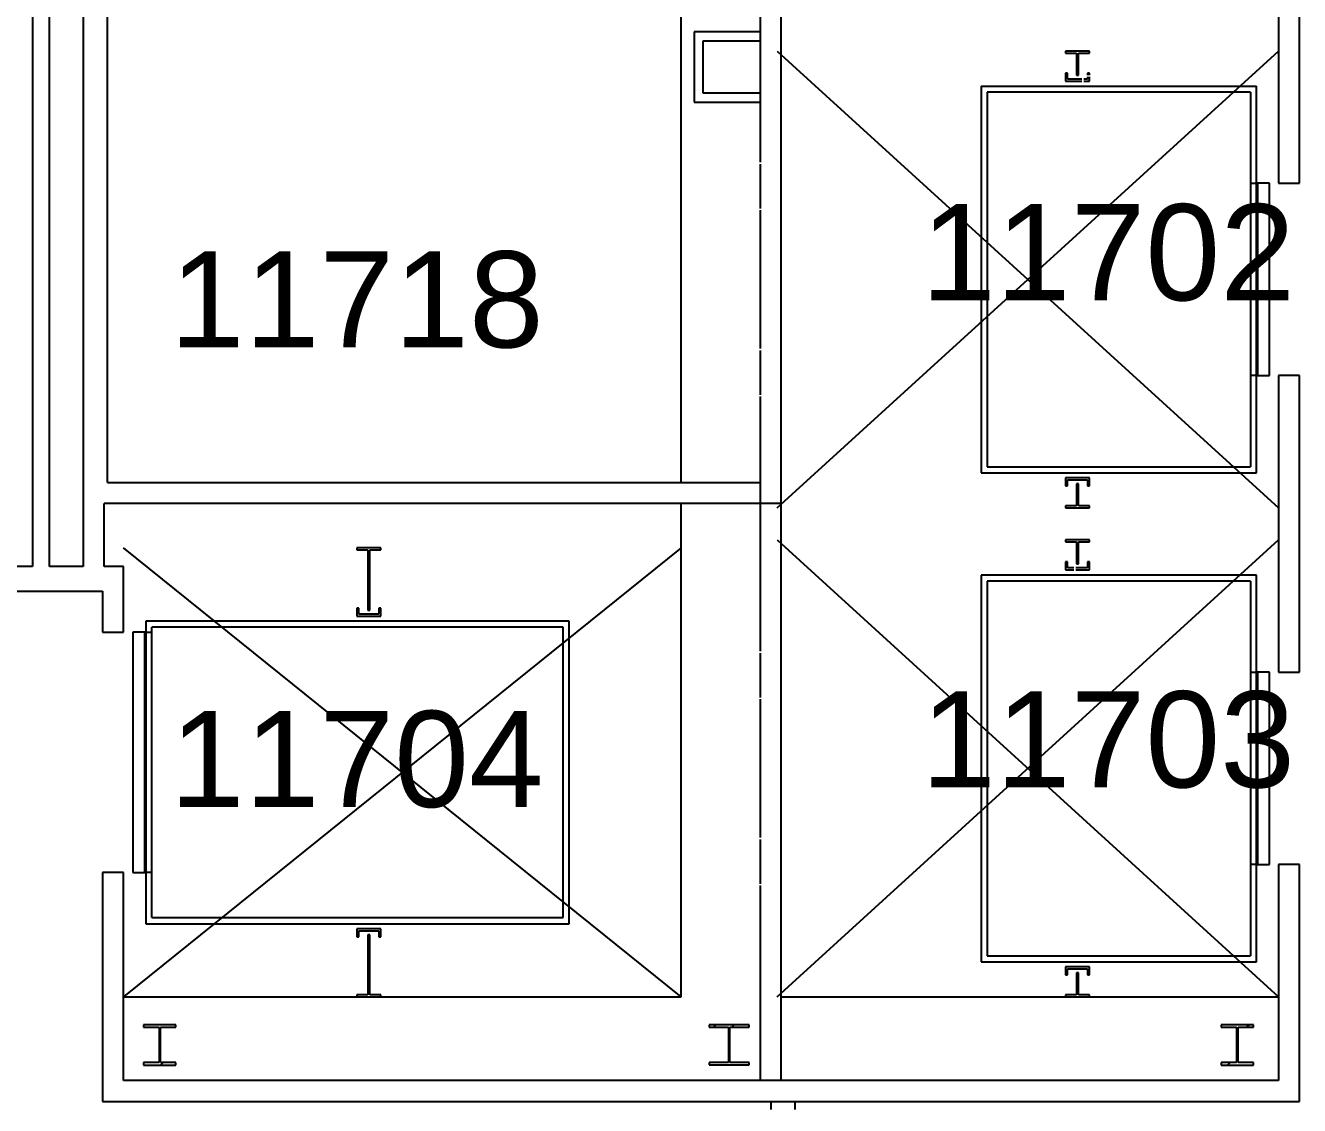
# Model space of a CAD drawing. Header units: inches. Extents: x -60 to 5673, y -29 to 4299.
# Drawn here: x 1679.3 to 1997.1, y 3466 to 3735.5 of the extents above; entities that cross this region are included whole.
import ezdxf

# ---------------------------------------------------------------- set-up
doc = ezdxf.new("R2010")
doc.units = ezdxf.units.IN
doc.header["$LTSCALE"] = 96
doc.header["$MEASUREMENT"] = 0
for name, color, linetype in [('A-ANNO-ROOM', 4, 'Continuous'), ('A-COLS', 5, 'Continuous'), ('A-FLOR-EVTR', 1, 'Continuous'), ('A-WALL-FULL', 6, 'Continuous')]:
    doc.layers.add(name, color=color, linetype=linetype)
doc.layers.add('AE-113$0$A-WALL-PATT', color=2, linetype='Continuous', lineweight=9)
doc.styles.add('ARIAL', font='arial.ttf')
pattern_1 = [(0, (0, 0), (30.72, 7.68), [1.267, -21.773, 1.267, -21.773, -122.88]), (0, (0, 0), (30.72, 7.68), [-46.08, 1.267, -44.813, 1.267, -21.773, -53.76]), (0, (0, 0), (30.72, 7.68), [-115.2, 1.267, -14.093, 1.267, -37.133]), (120, (11.52, 3.84), (-22.011075, 22.7643), [1.267, -21.773, 1.267, -21.773, -122.88]), (120, (11.52, 3.84), (-22.011075, 22.7643), [-46.08, 1.267, -44.813, 1.267, -21.773, -53.76]), (120, (11.52, 3.84), (-22.011075, 22.7643), [-115.2, 1.267, -14.093, 1.267, -37.133]), (240, (15.36, 19.2), (-8.708925, -30.4443), [1.267, -21.773, 1.267, -21.773, -122.88]), (240, (15.36, 19.2), (-8.708925, -30.4443), [-46.08, 1.267, -44.813, 1.267, -21.773, -53.76]), (240, (15.36, 19.2), (-8.708925, -30.4443), [-115.2, 1.267, -14.093, 1.267, -37.133])]

msp = doc.modelspace()

# ---------------------------------------------------------------- hatches: boundary and pattern name
at = {"layer": 'A-COLS'}
h = msp.add_hatch(dxfattribs=at)
h.set_pattern_fill('FP_38', color=256, style=0, pattern_type=2)
h.set_pattern_definition([(45, (-0.0003, 0.0002), (-9.503515, 9.503515), []), (45, (-0.0003, 14.4), (-9.503515, 9.503515), [])])
h.paths.add_polyline_path([(1708.82, 3476.03), (1716.84, 3476.03), (1716.8, 3476.65), (1713, 3476.65), (1713, 3485.51), (1716.84, 3485.51), (1716.8, 3486.13), (1708.82, 3486.13), (1708.82, 3485.51), (1712.65, 3485.51), (1712.65, 3476.65), (1708.82, 3476.65)], flags=0)
h = msp.add_hatch(dxfattribs=at)
h.set_pattern_fill('FP_3', color=256, style=0, pattern_type=2)
h.set_pattern_definition([(45, (0, 0), (-9.503515, 9.503515), []), (45, (0, 14.4), (-9.503515, 9.503515), [])])
h.paths.add_polyline_path([(1849.83, 3476.09), (1859.83, 3476.09), (1859.83, 3476.65), (1855, 3476.65), (1855, 3485.51), (1859.83, 3485.51), (1859.83, 3486.07), (1849.83, 3486.07), (1849.83, 3485.51), (1854.66, 3485.51), (1854.66, 3476.65), (1849.83, 3476.65)], flags=0)
h = msp.add_hatch(dxfattribs=at)
h.set_pattern_fill('FP_37', color=256, style=0, pattern_type=2)
h.set_pattern_definition([(45, (-0.0003, 0.0002), (-9.503515, 9.503515), []), (45, (-0.0003, 14.4), (-9.503515, 9.503515), [])])
h.paths.add_polyline_path([(1980.39, 3476.03), (1985.59, 3476.03), (1985.59, 3476.65), (1981.75, 3476.65), (1981.75, 3485.51), (1985.59, 3485.51), (1985.59, 3486.13), (1977.57, 3486.13), (1977.57, 3485.51), (1981.4, 3485.51), (1981.4, 3476.65), (1977.57, 3476.65), (1977.57, 3476.03)], flags=0)
at = {"layer": 'AE-113$0$A-WALL-PATT', "lineweight": 9}
h = msp.add_hatch(dxfattribs=at)
h.set_pattern_fill('FP_1', color=256, style=0, pattern_type=2)
h.set_pattern_definition(pattern_1)
h.paths.add_polyline_path([(1693.7, 3621.45), (1694.33, 3621.45), (1694.33, 3773.83), (1693.7, 3773.83), (1693.7, 3647.42)], flags=0)
h = msp.add_hatch(dxfattribs=at)
h.set_pattern_fill('FP_1', color=256, style=0, pattern_type=2)
h.set_pattern_definition(pattern_1)
h.paths.add_polyline_path([(1846.7, 3716.33), (1846.7, 3733.2), (1846.08, 3733.2), (1846.08, 3716.33)], flags=0)
h = msp.add_hatch(dxfattribs=at)
h.set_pattern_fill('FP_1', color=256, style=0, pattern_type=2)
h.set_pattern_definition(pattern_1)
h.paths.add_polyline_path([(1862.58, 3716.33), (1862.58, 3716.95), (1846.7, 3716.95), (1846.7, 3716.33), (1848.33, 3716.33)], flags=0)
h = msp.add_hatch(dxfattribs=at)
h.set_pattern_fill('FP_1', color=256, style=0, pattern_type=2)
h.set_pattern_definition(pattern_1)
h.paths.add_polyline_path([(1863.2, 3490.2), (1863.83, 3490.2), (1863.83, 3520.83), (1863.2, 3520.83)], flags=0)
h.paths.add_polyline_path([(1863.83, 3521.29), (1863.83, 3532.36), (1863.2, 3532.36), (1863.2, 3521.29)], flags=0)
h.paths.add_polyline_path([(1863.83, 3532.83), (1863.83, 3567.33), (1863.2, 3567.33), (1863.2, 3532.83)], flags=0)
h.paths.add_polyline_path([(1863.2, 3567.79), (1863.83, 3567.79), (1863.83, 3578.86), (1863.2, 3578.86), (1863.2, 3568.28)], flags=0)
h.paths.add_polyline_path([(1863.2, 3579.33), (1863.83, 3579.33), (1863.83, 3616.2), (1863.2, 3616.2)], flags=0)
h = msp.add_hatch(dxfattribs=at)
h.set_pattern_fill('FP_150', color=256, angle=90, style=0, pattern_type=2)
h.set_pattern_definition([(180, (-81191.92, -155319.41), (3e-13, -120), [96, 0, 0, 0]), (180, (-81204.4, -155319.41), (3e-13, -120), [96, 0, 0, 0]), (180, (-81206.4, -155319.41), (3e-13, -120), [96, 0, 0, 0]), (180, (-81208.4, -155319.41), (3e-13, -120), [96, 0, 0, 0]), (180, (-81210.4, -155319.41), (3e-13, -120), [96, 0, 0, 0]), (180, (-81212.4, -155319.41), (3e-13, -120), [96, 0, 0, 0]), (180, (-81214.4, -155319.41), (3e-13, -120), [96, 0, 0, 0]), (180, (-81205.4, -155319.41), (3e-13, -120), [96, 0, 0, 0]), (180, (-81207.4, -155319.41), (3e-13, -120), [96, 0, 0, 0]), (180, (-81209.4, -155319.41), (3e-13, -120), [96, 0, 0, 0]), (180, (-81211.4, -155319.41), (3e-13, -120), [96, 0, 0, 0]), (180, (-81213.4, -155319.41), (3e-13, -120), [96, 0, 0, 0]), (180, (-81215.4, -155319.41), (3e-13, -120), [96, 0, 0, 0]), (180, (-81204.92, -155319.41), (3e-13, -120), [96, 0, 0, 0]), (180, (-81206.92, -155319.41), (3e-13, -120), [96, 0, 0, 0]), (180, (-81208.92, -155319.41), (3e-13, -120), [96, 0, 0, 0]), (180, (-81210.92, -155319.41), (3e-13, -120), [96, 0, 0, 0]), (180, (-81212.92, -155319.41), (3e-13, -120), [96, 0, 0, 0]), (180, (-81214.92, -155319.41), (3e-13, -120), [96, 0, 0, 0]), (180, (-81203.92, -155319.41), (3e-13, -120), [96, 0, 0, 0]), (180, (-81205.92, -155319.41), (3e-13, -120), [96, 0, 0, 0]), (180, (-81207.92, -155319.41), (3e-13, -120), [96, 0, 0, 0]), (180, (-81209.92, -155319.41), (3e-13, -120), [96, 0, 0, 0]), (180, (-81211.92, -155319.41), (3e-13, -120), [96, 0, 0, 0]), (180, (-81213.92, -155319.41), (3e-13, -120), [96, 0, 0, 0]), (180, (-81215.92, -155319.41), (3e-13, -120), [96, 0, 0, 0]), (180, (-81228.4, -155319.41), (3e-13, -120), [96, 0, 0, 0]), (180, (-81230.4, -155319.41), (3e-13, -120), [96, 0, 0, 0]), (180, (-81232.4, -155319.41), (3e-13, -120), [96, 0, 0, 0]), (180, (-81234.4, -155319.41), (3e-13, -120), [96, 0, 0, 0]), (180, (-81236.4, -155319.41), (3e-13, -120), [96, 0, 0, 0]), (180, (-81238.4, -155319.41), (3e-13, -120), [96, 0, 0, 0]), (180, (-81252.4, -155319.41), (3e-13, -120), [96, 0, 0, 0]), (180, (-81254.4, -155319.41), (3e-13, -120), [96, 0, 0, 0]), (180, (-81256.4, -155319.41), (3e-13, -120), [96, 0, 0, 0]), (180, (-81258.4, -155319.41), (3e-13, -120), [96, 0, 0, 0]), (180, (-81260.4, -155319.41), (3e-13, -120), [96, 0, 0, 0]), (180, (-81262.4, -155319.41), (3e-13, -120), [96, 0, 0, 0]), (180, (-81264.4, -155319.41), (3e-13, -120), [96, 0, 0, 0]), (180, (-81266.4, -155319.41), (3e-13, -120), [96, 0, 0, 0]), (180, (-81268.4, -155319.41), (3e-13, -120), [96, 0, 0, 0]), (180, (-81270.4, -155319.41), (3e-13, -120), [96, 0, 0, 0]), (180, (-81272.4, -155319.41), (3e-13, -120), [96, 0, 0, 0]), (180, (-81274.4, -155319.41), (3e-13, -120), [96, 0, 0, 0]), (180, (-81276.4, -155319.41), (3e-13, -120), [96, 0, 0, 0]), (180, (-81278.4, -155319.41), (3e-13, -120), [96, 0, 0, 0]), (180, (-81280.4, -155319.41), (3e-13, -120), [96, 0, 0, 0]), (180, (-81282.4, -155319.41), (3e-13, -120), [96, 0, 0, 0]), (180, (-81284.4, -155319.41), (3e-13, -120), [96, 0, 0, 0]), (180, (-81286.4, -155319.41), (3e-13, -120), [96, 0, 0, 0]), (180, (-81288.4, -155319.41), (3e-13, -120), [96, 0, 0, 0]), (180, (-81290.4, -155319.41), (3e-13, -120), [96, 0, 0, 0]), (180, (-81292.4, -155319.41), (3e-13, -120), [96, 0, 0, 0]), (180, (-81294.4, -155319.41), (3e-13, -120), [96, 0, 0, 0]), (180, (-81296.4, -155319.41), (3e-13, -120), [96, 0, 0, 0]), (180, (-81298.4, -155319.41), (3e-13, -120), [96, 0, 0, 0]), (180, (-81300.4, -155319.41), (3e-13, -120), [96, 0, 0, 0]), (180, (-81302.4, -155319.41), (3e-13, -120), [96, 0, 0, 0]), (180, (-81304.4, -155319.41), (3e-13, -120), [96, 0, 0, 0]), (180, (-81306.4, -155319.41), (3e-13, -120), [96, 0, 0, 0]), (180, (-81308.4, -155319.41), (3e-13, -120), [96, 0, 0, 0]), (180, (-81310.4, -155319.41), (3e-13, -120), [96, 0, 0, 0]), (180, (-81229.4, -155319.41), (3e-13, -120), [96, 0, 0, 0]), (180, (-81231.4, -155319.41), (3e-13, -120), [96, 0, 0, 0]), (180, (-81233.4, -155319.41), (3e-13, -120), [96, 0, 0, 0]), (180, (-81235.4, -155319.41), (3e-13, -120), [96, 0, 0, 0]), (180, (-81237.4, -155319.41), (3e-13, -120), [96, 0, 0, 0]), (180, (-81239.4, -155319.41), (3e-13, -120), [96, 0, 0, 0]), (180, (-81253.4, -155319.41), (3e-13, -120), [96, 0, 0, 0]), (180, (-81255.4, -155319.41), (3e-13, -120), [96, 0, 0, 0]), (180, (-81257.4, -155319.41), (3e-13, -120), [96, 0, 0, 0]), (180, (-81259.4, -155319.41), (3e-13, -120), [96, 0, 0, 0]), (180, (-81261.4, -155319.41), (3e-13, -120), [96, 0, 0, 0]), (180, (-81263.4, -155319.41), (3e-13, -120), [96, 0, 0, 0]), (180, (-81265.4, -155319.41), (3e-13, -120), [96, 0, 0, 0]), (180, (-81267.4, -155319.41), (3e-13, -120), [96, 0, 0, 0]), (180, (-81269.4, -155319.41), (3e-13, -120), [96, 0, 0, 0]), (180, (-81271.4, -155319.41), (3e-13, -120), [96, 0, 0, 0]), (180, (-81273.4, -155319.41), (3e-13, -120), [96, 0, 0, 0]), (180, (-81275.4, -155319.41), (3e-13, -120), [96, 0, 0, 0]), (180, (-81277.4, -155319.41), (3e-13, -120), [96, 0, 0, 0]), (180, (-81279.4, -155319.41), (3e-13, -120), [96, 0, 0, 0]), (180, (-81281.4, -155319.41), (3e-13, -120), [96, 0, 0, 0]), (180, (-81283.4, -155319.41), (3e-13, -120), [96, 0, 0, 0]), (180, (-81285.4, -155319.41), (3e-13, -120), [96, 0, 0, 0]), (180, (-81287.4, -155319.41), (3e-13, -120), [96, 0, 0, 0]), (180, (-81289.4, -155319.41), (3e-13, -120), [96, 0, 0, 0]), (180, (-81291.4, -155319.41), (3e-13, -120), [96, 0, 0, 0]), (180, (-81293.4, -155319.41), (3e-13, -120), [96, 0, 0, 0]), (180, (-81295.4, -155319.41), (3e-13, -120), [96, 0, 0, 0]), (180, (-81297.4, -155319.41), (3e-13, -120), [96, 0, 0, 0]), (180, (-81299.4, -155319.41), (3e-13, -120), [96, 0, 0, 0]), (180, (-81301.4, -155319.41), (3e-13, -120), [96, 0, 0, 0]), (180, (-81303.4, -155319.41), (3e-13, -120), [96, 0, 0, 0]), (180, (-81305.4, -155319.41), (3e-13, -120), [96, 0, 0, 0]), (180, (-81307.4, -155319.41), (3e-13, -120), [96, 0, 0, 0]), (180, (-81309.4, -155319.41), (3e-13, -120), [96, 0, 0, 0]), (180, (-81311.4, -155319.41), (3e-13, -120), [96, 0, 0, 0]), (180, (-81228.92, -155319.41), (3e-13, -120), [96, 0, 0, 0]), (180, (-81230.92, -155319.41), (3e-13, -120), [96, 0, 0, 0]), (180, (-81232.92, -155319.41), (3e-13, -120), [96, 0, 0, 0]), (180, (-81234.92, -155319.41), (3e-13, -120), [96, 0, 0, 0]), (180, (-81236.92, -155319.41), (3e-13, -120), [96, 0, 0, 0]), (180, (-81238.92, -155319.41), (3e-13, -120), [96, 0, 0, 0]), (180, (-81252.92, -155319.41), (3e-13, -120), [96, 0, 0, 0]), (180, (-81254.92, -155319.41), (3e-13, -120), [96, 0, 0, 0]), (180, (-81256.92, -155319.41), (3e-13, -120), [96, 0, 0, 0]), (180, (-81258.92, -155319.41), (3e-13, -120), [96, 0, 0, 0]), (180, (-81260.92, -155319.41), (3e-13, -120), [96, 0, 0, 0]), (180, (-81262.92, -155319.41), (3e-13, -120), [96, 0, 0, 0]), (180, (-81264.92, -155319.41), (3e-13, -120), [96, 0, 0, 0]), (180, (-81266.92, -155319.41), (3e-13, -120), [96, 0, 0, 0]), (180, (-81268.92, -155319.41), (3e-13, -120), [96, 0, 0, 0]), (180, (-81270.92, -155319.41), (3e-13, -120), [96, 0, 0, 0]), (180, (-81272.92, -155319.41), (3e-13, -120), [96, 0, 0, 0]), (180, (-81274.92, -155319.41), (3e-13, -120), [96, 0, 0, 0]), (180, (-81276.92, -155319.41), (3e-13, -120), [96, 0, 0, 0]), (180, (-81278.92, -155319.41), (3e-13, -120), [96, 0, 0, 0]), (180, (-81280.92, -155319.41), (3e-13, -120), [96, 0, 0, 0]), (180, (-81282.92, -155319.41), (3e-13, -120), [96, 0, 0, 0]), (180, (-81284.92, -155319.41), (3e-13, -120), [96, 0, 0, 0]), (180, (-81286.92, -155319.41), (3e-13, -120), [96, 0, 0, 0]), (180, (-81288.92, -155319.41), (3e-13, -120), [96, 0, 0, 0]), (180, (-81290.92, -155319.41), (3e-13, -120), [96, 0, 0, 0]), (180, (-81292.92, -155319.41), (3e-13, -120), [96, 0, 0, 0]), (180, (-81294.92, -155319.41), (3e-13, -120), [96, 0, 0, 0]), (180, (-81296.92, -155319.41), (3e-13, -120), [96, 0, 0, 0]), (180, (-81298.92, -155319.41), (3e-13, -120), [96, 0, 0, 0]), (180, (-81300.92, -155319.41), (3e-13, -120), [96, 0, 0, 0]), (180, (-81302.92, -155319.41), (3e-13, -120), [96, 0, 0, 0]), (180, (-81304.92, -155319.41), (3e-13, -120), [96, 0, 0, 0]), (180, (-81306.92, -155319.41), (3e-13, -120), [96, 0, 0, 0]), (180, (-81308.92, -155319.41), (3e-13, -120), [96, 0, 0, 0]), (180, (-81310.92, -155319.41), (3e-13, -120), [96, 0, 0, 0]), (180, (-81227.92, -155319.41), (3e-13, -120), [96, 0, 0, 0]), (180, (-81229.92, -155319.41), (3e-13, -120), [96, 0, 0, 0]), (180, (-81231.92, -155319.41), (3e-13, -120), [96, 0, 0, 0]), (180, (-81233.92, -155319.41), (3e-13, -120), [96, 0, 0, 0]), (180, (-81235.92, -155319.41), (3e-13, -120), [96, 0, 0, 0]), (180, (-81237.92, -155319.41), (3e-13, -120), [96, 0, 0, 0]), (180, (-81239.92, -155319.41), (3e-13, -120), [96, 0, 0, 0]), (180, (-81251.92, -155319.41), (3e-13, -120), [96, 0, 0, 0]), (180, (-81253.92, -155319.41), (3e-13, -120), [96, 0, 0, 0]), (180, (-81255.92, -155319.41), (3e-13, -120), [96, 0, 0, 0]), (180, (-81257.92, -155319.41), (3e-13, -120), [96, 0, 0, 0]), (180, (-81259.92, -155319.41), (3e-13, -120), [96, 0, 0, 0]), (180, (-81261.92, -155319.41), (3e-13, -120), [96, 0, 0, 0]), (180, (-81263.92, -155319.41), (3e-13, -120), [96, 0, 0, 0]), (180, (-81265.92, -155319.41), (3e-13, -120), [96, 0, 0, 0]), (180, (-81267.92, -155319.41), (3e-13, -120), [96, 0, 0, 0]), (180, (-81269.92, -155319.41), (3e-13, -120), [96, 0, 0, 0]), (180, (-81271.92, -155319.41), (3e-13, -120), [96, 0, 0, 0]), (180, (-81273.92, -155319.41), (3e-13, -120), [96, 0, 0, 0]), (180, (-81275.92, -155319.41), (3e-13, -120), [96, 0, 0, 0]), (180, (-81277.92, -155319.41), (3e-13, -120), [96, 0, 0, 0]), (180, (-81279.92, -155319.41), (3e-13, -120), [96, 0, 0, 0]), (180, (-81281.92, -155319.41), (3e-13, -120), [96, 0, 0, 0]), (180, (-81283.92, -155319.41), (3e-13, -120), [96, 0, 0, 0]), (180, (-81285.92, -155319.41), (3e-13, -120), [96, 0, 0, 0]), (180, (-81287.92, -155319.41), (3e-13, -120), [96, 0, 0, 0]), (180, (-81289.92, -155319.41), (3e-13, -120), [96, 0, 0, 0]), (180, (-81291.92, -155319.41), (3e-13, -120), [96, 0, 0, 0]), (180, (-81293.92, -155319.41), (3e-13, -120), [96, 0, 0, 0]), (180, (-81295.92, -155319.41), (3e-13, -120), [96, 0, 0, 0]), (180, (-81297.92, -155319.41), (3e-13, -120), [96, 0, 0, 0]), (180, (-81299.92, -155319.41), (3e-13, -120), [96, 0, 0, 0]), (180, (-81215.92, -155319.41), (3e-13, -120), [96, 0, 0, 0]), (180, (-81301.92, -155319.41), (3e-13, -120), [96, 0, 0, 0]), (180, (-81303.92, -155319.41), (3e-13, -120), [96, 0, 0, 0]), (180, (-81305.92, -155319.41), (3e-13, -120), [96, 0, 0, 0]), (180, (-81307.92, -155319.41), (3e-13, -120), [96, 0, 0, 0]), (180, (-81309.92, -155319.41), (3e-13, -120), [96, 0, 0, 0]), (180, (-81311.92, -155319.41), (3e-13, -120), [96, 0, 0, 0])])
h.paths.add_polyline_path([(1866.58, 3472.2), (1866.58, 3490.2), (1863.58, 3490.2), (1863.58, 3472.2)], flags=0)

# ---------------------------------------------------------------- linework, layer by layer
at = {"layer": 'A-COLS'}
for p, q in [((1716.84, 3486.13), (1708.82, 3486.13)), ((1708.82, 3486.13), (1708.82, 3485.51)), ((1708.82, 3485.51), (1712.65, 3485.51)), ((1712.65, 3485.51), (1712.65, 3476.65)), ((1713, 3476.65), (1713, 3485.51)), ((1713, 3485.51), (1716.84, 3485.51)), ((1716.84, 3485.51), (1716.84, 3486.13)), ((1859.83, 3486.07), (1849.83, 3486.07)), ((1849.83, 3486.07), (1849.83, 3485.51)), ((1849.83, 3485.51), (1854.66, 3485.51)), ((1854.66, 3485.51), (1854.66, 3476.65)), ((1855, 3476.65), (1855, 3485.51)), ((1855, 3485.51), (1859.83, 3485.51)), ((1859.83, 3485.51), (1859.83, 3486.07)), ((1985.59, 3486.13), (1977.57, 3486.13)), ((1977.57, 3486.13), (1977.57, 3485.51)), ((1977.57, 3485.51), (1981.4, 3485.51)), ((1981.4, 3485.51), (1981.4, 3476.65)), ((1981.75, 3476.65), (1981.75, 3485.51)), ((1981.75, 3485.51), (1985.59, 3485.51)), ((1985.59, 3485.51), (1985.59, 3486.13)), ((1712.65, 3476.65), (1708.82, 3476.65)), ((1708.82, 3476.65), (1708.82, 3476.03)), ((1708.82, 3476.03), (1716.84, 3476.03)), ((1716.84, 3476.65), (1713, 3476.65)), ((1716.84, 3476.03), (1716.84, 3476.65)), ((1854.66, 3476.65), (1849.83, 3476.65)), ((1849.83, 3476.65), (1849.83, 3476.09)), ((1849.83, 3476.09), (1859.83, 3476.09)), ((1859.83, 3476.65), (1855, 3476.65)), ((1859.83, 3476.09), (1859.83, 3476.65)), ((1981.4, 3476.65), (1977.57, 3476.65)), ((1977.57, 3476.65), (1977.57, 3476.03)), ((1977.57, 3476.03), (1985.59, 3476.03)), ((1985.59, 3476.65), (1981.75, 3476.65)), ((1985.59, 3476.03), (1985.59, 3476.65))]:
    msp.add_line(p, q, dxfattribs=at)
at = {"layer": 'A-FLOR-EVTR'}
for p, q in [((1866.83, 3615.08), (1991.83, 3729.08)), ((1866.83, 3729.08), (1991.83, 3615.08)), ((1944.7, 3729.08), (1938.7, 3729.08)), ((1938.7, 3729.08), (1938.7, 3728.58)), ((1938.7, 3728.58), (1941.45, 3728.58)), ((1941.45, 3728.58), (1941.45, 3723.08)), ((1941.95, 3723.08), (1941.95, 3728.58)), ((1941.95, 3728.58), (1944.7, 3728.58)), ((1944.7, 3728.58), (1944.7, 3729.08)), ((1939.2, 3723.58), (1938.7, 3723.58)), ((1938.7, 3723.58), (1938.7, 3721.58)), ((1938.7, 3721.58), (1942.83, 3721.58)), ((1939.2, 3722.08), (1939.2, 3723.58)), ((1942.83, 3722.08), (1939.2, 3722.08)), ((1941.45, 3723.08), (1941.95, 3723.08)), ((1944.2, 3722.08), (1943.29, 3722.08)), ((1943.29, 3721.58), (1944.7, 3721.58)), ((1944.7, 3723.58), (1944.2, 3723.58)), ((1944.2, 3723.58), (1944.2, 3723.08)), ((1944.2, 3722.61), (1944.2, 3722.08)), ((1944.7, 3723.08), (1944.7, 3723.58)), ((1944.7, 3721.58), (1944.7, 3722.61)), ((1917.7, 3720.33), (1986.33, 3720.33)), ((1917.7, 3720.33), (1917.7, 3623.83)), ((1919.2, 3718.83), (1919.2, 3625.33)), ((1984.83, 3718.83), (1919.2, 3718.83)), ((1984.83, 3718.83), (1984.83, 3625.33)), ((1986.33, 3623.83), (1986.33, 3720.33)), ((1984.83, 3696.08), (1986.33, 3696.08)), ((1989.58, 3696.08), (1986.58, 3696.08)), ((1986.58, 3696.08), (1986.58, 3648.08)), ((1989.58, 3648.08), (1989.58, 3696.08)), ((1986.33, 3648.08), (1984.83, 3648.08)), ((1986.58, 3648.08), (1989.58, 3648.08)), ((1919.2, 3625.33), (1984.83, 3625.33)), ((1917.7, 3623.83), (1986.33, 3623.83)), ((1938.7, 3622.58), (1938.7, 3620.58)), ((1944.7, 3622.58), (1938.7, 3622.58)), ((1944.7, 3620.58), (1944.7, 3622.58)), ((1938.7, 3620.58), (1939.2, 3620.58)), ((1939.2, 3620.58), (1939.2, 3622.08)), ((1939.2, 3622.08), (1944.2, 3622.08)), ((1941.95, 3621.08), (1941.45, 3621.08)), ((1941.45, 3621.08), (1941.45, 3615.58)), ((1941.95, 3615.58), (1941.95, 3621.08)), ((1944.2, 3622.08), (1944.2, 3620.58)), ((1944.2, 3620.58), (1944.7, 3620.58)), ((1938.7, 3615.58), (1938.7, 3615.08)), ((1941.45, 3615.58), (1938.7, 3615.58)), ((1938.7, 3615.08), (1944.7, 3615.08)), ((1944.7, 3615.58), (1941.95, 3615.58)), ((1944.7, 3615.08), (1944.7, 3615.58)), ((1866.83, 3493.08), (1991.83, 3607.08)), ((1866.83, 3607.08), (1991.83, 3493.08)), ((1944.7, 3607.08), (1938.7, 3607.08)), ((1938.7, 3607.08), (1938.7, 3606.58)), ((1938.7, 3606.58), (1941.45, 3606.58)), ((1941.45, 3606.58), (1941.45, 3601.08)), ((1941.95, 3601.08), (1941.95, 3606.58)), ((1941.95, 3606.58), (1944.7, 3606.58)), ((1944.7, 3606.58), (1944.7, 3607.08)), ((1842.83, 3605.08), (1703.83, 3493.08)), ((1842.83, 3493.08), (1703.83, 3605.08)), ((1767.95, 3605.08), (1761.95, 3605.08)), ((1761.95, 3605.08), (1761.95, 3604.58)), ((1761.95, 3604.58), (1764.7, 3604.58)), ((1764.7, 3604.58), (1764.7, 3589.58)), ((1765.2, 3589.58), (1765.2, 3604.58)), ((1765.2, 3604.58), (1767.95, 3604.58)), ((1767.95, 3604.58), (1767.95, 3605.08)), ((1939.2, 3601.58), (1938.7, 3601.58)), ((1938.7, 3601.58), (1938.7, 3599.58)), ((1939.2, 3600.08), (1939.2, 3601.58)), ((1940.83, 3600.08), (1939.2, 3600.08)), ((1944.2, 3600.08), (1941.29, 3600.08)), ((1941.45, 3601.08), (1941.95, 3601.08)), ((1944.7, 3601.58), (1944.2, 3601.58)), ((1944.2, 3601.58), (1944.2, 3600.08)), ((1944.7, 3599.58), (1944.7, 3601.58)), ((1986.33, 3598.33), (1917.7, 3598.33)), ((1917.7, 3598.33), (1917.7, 3501.83)), ((1919.2, 3596.83), (1919.2, 3503.33)), ((1984.83, 3596.83), (1919.2, 3596.83)), ((1938.7, 3599.58), (1940.83, 3599.58)), ((1941.29, 3599.58), (1944.7, 3599.58)), ((1984.83, 3596.83), (1984.83, 3503.33)), ((1986.33, 3501.83), (1986.33, 3598.33)), ((1762.45, 3590.08), (1761.95, 3590.08)), ((1761.95, 3590.08), (1761.95, 3588.08)), ((1761.95, 3588.08), (1767.95, 3588.08)), ((1762.45, 3588.58), (1762.45, 3590.08)), ((1767.45, 3588.58), (1762.45, 3588.58)), ((1764.7, 3589.58), (1765.2, 3589.58)), ((1767.95, 3590.08), (1767.45, 3590.08)), ((1767.45, 3590.08), (1767.45, 3588.58)), ((1767.95, 3588.08), (1767.95, 3590.08)), ((1709.08, 3584.08), (1706.08, 3584.08)), ((1706.08, 3584.08), (1706.08, 3524.08)), ((1709.08, 3524.08), (1709.08, 3584.08)), ((1814.95, 3586.83), (1709.33, 3586.83)), ((1709.33, 3586.83), (1709.33, 3511.33)), ((1709.33, 3584.08), (1710.83, 3584.08)), ((1710.83, 3512.83), (1710.83, 3585.33)), ((1813.45, 3585.33), (1710.83, 3585.33)), ((1813.45, 3512.83), (1813.45, 3585.33)), ((1814.95, 3511.33), (1814.95, 3586.83)), ((1984.83, 3574.08), (1986.33, 3574.08)), ((1989.58, 3574.08), (1986.58, 3574.08)), ((1986.58, 3574.08), (1986.58, 3526.08)), ((1989.58, 3526.08), (1989.58, 3574.08)), ((1706.08, 3524.08), (1709.08, 3524.08)), ((1710.83, 3524.08), (1709.33, 3524.08)), ((1986.33, 3526.08), (1984.83, 3526.08)), ((1986.58, 3526.08), (1989.58, 3526.08)), ((1709.33, 3511.33), (1814.95, 3511.33)), ((1710.83, 3512.83), (1813.45, 3512.83)), ((1767.95, 3510.08), (1761.95, 3510.08)), ((1761.95, 3510.08), (1761.95, 3508.08)), ((1761.95, 3508.08), (1762.45, 3508.08)), ((1762.45, 3508.08), (1762.45, 3509.58)), ((1762.45, 3509.58), (1767.45, 3509.58)), ((1765.2, 3508.58), (1764.7, 3508.58)), ((1764.7, 3508.58), (1764.7, 3493.58)), ((1765.2, 3493.58), (1765.2, 3508.58)), ((1767.45, 3509.58), (1767.45, 3508.08)), ((1767.45, 3508.08), (1767.95, 3508.08)), ((1767.95, 3508.08), (1767.95, 3510.08)), ((1917.7, 3501.83), (1986.33, 3501.83)), ((1919.2, 3503.33), (1984.83, 3503.33)), ((1938.7, 3500.58), (1938.7, 3498.58)), ((1944.7, 3500.58), (1938.7, 3500.58)), ((1938.7, 3498.58), (1939.2, 3498.58)), ((1939.2, 3498.58), (1939.2, 3500.08)), ((1939.2, 3500.08), (1944.2, 3500.08)), ((1941.95, 3499.08), (1941.45, 3499.08)), ((1941.45, 3499.08), (1941.45, 3493.58)), ((1941.95, 3493.58), (1941.95, 3499.08)), ((1944.2, 3500.08), (1944.2, 3498.58)), ((1944.2, 3498.58), (1944.7, 3498.58)), ((1944.7, 3498.58), (1944.7, 3500.58)), ((1764.7, 3493.58), (1761.95, 3493.58)), ((1761.95, 3493.58), (1761.95, 3493.08)), ((1761.95, 3493.08), (1767.95, 3493.08)), ((1767.95, 3493.58), (1765.2, 3493.58)), ((1767.95, 3493.08), (1767.95, 3493.58)), ((1938.7, 3493.58), (1938.7, 3493.08)), ((1941.45, 3493.58), (1938.7, 3493.58)), ((1938.7, 3493.08), (1944.7, 3493.08)), ((1944.7, 3493.58), (1941.95, 3493.58)), ((1944.7, 3493.08), (1944.7, 3493.58))]:
    msp.add_line(p, q, dxfattribs=at)
at = {"layer": 'A-WALL-FULL'}
for p, q in [((1681.08, 3865.95), (1681.08, 3600.45)), ((1685.33, 3600.45), (1685.33, 3865.95)), ((1693.7, 3865.95), (1693.7, 3600.45)), ((1862.58, 3861.83), (1862.58, 3701.33)), ((1867.83, 3472.2), (1867.83, 3861.83)), ((1842.83, 3621.45), (1842.83, 3841.08)), ((1699.83, 3621.45), (1699.83, 3773.83)), ((1991.83, 3754.08), (1991.83, 3696.08)), ((1997.08, 3696.08), (1997.08, 3754.08)), ((1862.58, 3733.83), (1846.08, 3733.83)), ((1846.08, 3733.83), (1846.08, 3716.33)), ((1848.33, 3731.58), (1862.58, 3731.58)), ((1848.33, 3718.58), (1848.33, 3731.58)), ((1862.58, 3718.58), (1848.33, 3718.58)), ((1846.08, 3716.33), (1862.58, 3716.33)), ((1862.58, 3700.86), (1862.58, 3689.79)), ((1991.83, 3696.08), (1997.08, 3696.08)), ((1862.58, 3689.33), (1862.58, 3654.83)), ((1862.58, 3654.36), (1862.58, 3643.29)), ((1991.83, 3648.08), (1991.83, 3574.08)), ((1997.08, 3648.08), (1991.83, 3648.08)), ((1997.08, 3574.08), (1997.08, 3648.08)), ((1862.58, 3642.83), (1862.58, 3579.33)), ((1699.83, 3621.45), (1862.58, 3621.45)), ((1698.95, 3600.45), (1698.95, 3616.2)), ((1867.83, 3616.2), (1698.95, 3616.2)), ((1842.83, 3493.08), (1842.83, 3616.2)), ((1681.08, 3600.45), (1648.45, 3600.45)), ((1693.7, 3600.45), (1685.33, 3600.45)), ((1703.83, 3600.45), (1698.95, 3600.45)), ((1703.83, 3584.08), (1703.83, 3600.45)), ((1648.45, 3594.33), (1698.58, 3594.33)), ((1698.58, 3594.33), (1698.58, 3584.08)), ((1698.58, 3584.08), (1703.83, 3584.08)), ((1862.58, 3578.86), (1862.58, 3567.79)), ((1991.83, 3574.08), (1997.08, 3574.08)), ((1862.58, 3567.33), (1862.58, 3532.83)), ((1862.58, 3532.36), (1862.58, 3521.29)), ((1698.58, 3524.08), (1698.58, 3466.95)), ((1703.83, 3524.08), (1698.58, 3524.08)), ((1703.83, 3472.2), (1703.83, 3524.08)), ((1991.83, 3526.08), (1991.83, 3472.2)), ((1997.08, 3526.08), (1991.83, 3526.08)), ((1997.08, 3466.95), (1997.08, 3526.08)), ((1862.58, 3520.83), (1862.58, 3472.2)), ((1703.83, 3493.08), (1842.83, 3493.08)), ((1867.83, 3493.08), (1991.83, 3493.08)), ((1991.83, 3472.2), (1703.83, 3472.2)), ((1698.58, 3466.95), (1997.08, 3466.95)), ((1865.2, 3466.95), (1865.2, 3464.95)), ((1871.33, 3464.95), (1871.33, 3466.95))]:
    msp.add_line(p, q, dxfattribs=at)

# ---------------------------------------------------------------- texts
at = {"layer": 'A-ANNO-ROOM', "style": 'ARIAL'}
for s, p in [('11702', (1902.72, 3666.87)), ('11718', (1715.37, 3655.11)), ('11703', (1902.72, 3545.33)), ('11704', (1715.37, 3540.43))]:
    msp.add_text(s, height=24, dxfattribs=at).set_placement(p)

doc.saveas('drawing.dxf')
